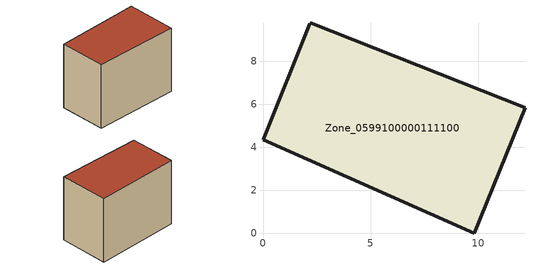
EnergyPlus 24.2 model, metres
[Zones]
Zone_0599100000111100
 floor ground (C_G): 2.24,9.72 2.21,9.8 12.18,5.84 9.81,0 0,4.35 2.18,9.74 z0
 wall outside (C_F): 2.18,9.74 0,4.35 9.81,0 12.18,5.84 2.21,9.8 2.24,9.72 2.18,9.74 z0:8.44
 roof outside (C_R): 2.21,9.8 2.24,9.72 2.18,9.74 0,4.35 9.81,0 12.18,5.84 z8.44
[BUILDING]
Pand.0599100000111100: North Axis=0; Terrain=City; Loads Convergence Tolerance Value=0.04; Temperature Convergence Tolerance Value=0.4; Solar Distribution=FullExterior; Maximum Number of Warmup Days=25; Minimum Number of Warmup Days=1
[Site:Location]
Rotterdam.The.Hague.AP_ZH_NLD Design_Conditions: Latitude=51.96; Longitude=4.45; Time Zone=1; Elevation=-4.5
[SITE:GROUNDTEMPERATURE:BUILDINGSURFACE]
18, 18, 18, 18, 18, 18, 18, 18, 18, 18, 18, 18
[MATERIAL] Thermal Absorptance=0.9; Solar Absorptance=0.7; Visible Absorptance=0.7
Name | Roughness | Thickness | Conductivity | Density | Specific Heat
G.D.1965 | MediumSmooth | 0.15 | 1 | 540 | 1210
F.D.1965 | Rough | 0.3 | 0.857143 | 1920 | 840
R.D.1965 | MediumRough | 0.2 | 0.08 | 1500 | 1000
[CONSTRUCTION]
C_G: G.D.1965
C_F: F.D.1965
C_R: R.D.1965
[ZONE]
Zone_0599100000111100: Type=1; Multiplier=1; Ceiling Height=Autocalculate; Volume=Autocalculate; Floor Area=autocalculate; Part of Total Floor Area=Yes
[ZONEINFILTRATION:DESIGNFLOWRATE]
Infil_Zone_0599100000111100: Zone or ZoneList or Space or SpaceList=Zone_0599100000111100; Schedule=AlwaysOn; Design Flow Rate Calculation Method=Flow/Area; Flow Rate per Floor Area=0.0042; Constant Term Coefficient=1; Temperature Term Coefficient=0; Velocity Term Coefficient=0; Velocity Squared Term Coefficient=0
[HVACTEMPLATE:ZONE:IDEALLOADSAIRSYSTEM]
Zone_0599100000111100: Maximum Heating Supply Air Temperature=50; Minimum Cooling Supply Air Temperature=13; Maximum Heating Supply Air Humidity Ratio=0.0156; Minimum Cooling Supply Air Humidity Ratio=0.0077; Heating Limit=NoLimit; Cooling Limit=NoLimit; Dehumidification Control Type=ConstantSensibleHeatRatio; Cooling Sensible Heat Ratio=0.7; Dehumidification Setpoint=60; Humidification Control Type=None; Humidification Setpoint=30; Outdoor Air Method=None; Outdoor Air Flow Rate per Person=0.00944; Outdoor Air Flow Rate per Zone Floor Area=0; Outdoor Air Flow Rate per Zone=0; Demand Controlled Ventilation Type=None; Outdoor Air Economizer Type=NoEconomizer; Heat Recovery Type=None; Sensible Heat Recovery Effectiveness=0.7; Latent Heat Recovery Effectiveness=0.65
[ZONECONTROL:THERMOSTAT]
ThermostatControl_Zone_0599100000111100: Zone or ZoneList=Zone_0599100000111100; Control Type Schedule=DualSetpointControlType; Control 1=Thermostat_Zone_0599100000111100; Temperature Difference Between Cutout And Setpoint=0
[THERMOSTATSETPOINT:DUALSETPOINT]
Thermostat_Zone_0599100000111100: Heating Setpoint Temperature Schedule=HeatingSetpoint_Zone_0599100000111100; Cooling Setpoint Temperature Schedule=CoolingSetpoint_Zone_0599100000111100
[SCHEDULE:COMPACT]
HeatingSetpoint_Zone_0599100000111100: Through: 12/31, For: AllDays, Until: 24:00, 21
CoolingSetpoint_Zone_0599100000111100: Through: 12/31, For: AllDays, Until: 24:00, 24
DualSetpointControlType: Through: 12/31, For: AllDays, Until: 24:00, 4
AlwaysOn: Through: 12/31, For: AllDays, Until: 24:00, 1
